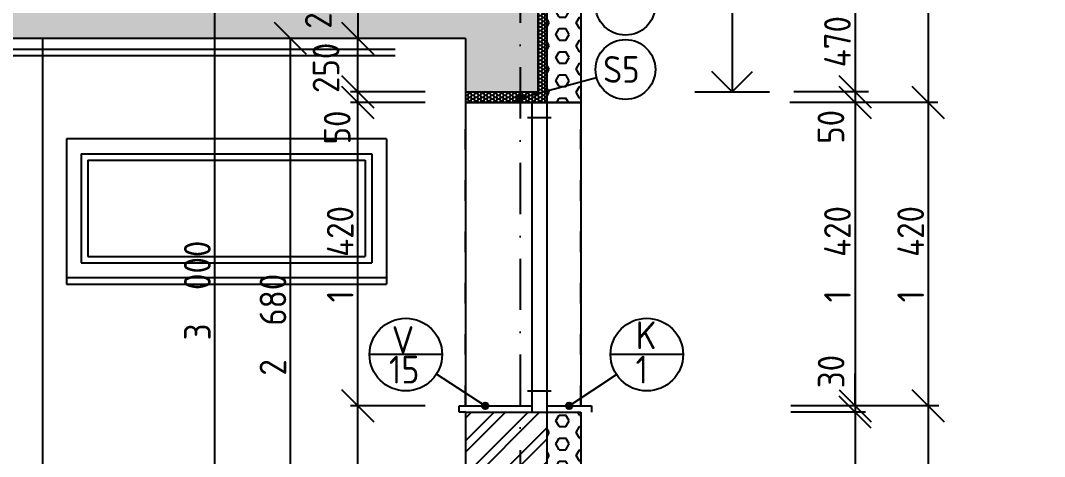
# Model space of a CAD drawing. Extents: x 3792242 to 5145247, y -1546315 to -1031918.
# Drawn here: x 4040007 to 4044803, y -1501407 to -1499366 of the extents above; entities that cross this region are included whole.
import ezdxf

# ---------------------------------------------------------------- set-up
doc = ezdxf.new("R2010")
doc.units = 0
doc.header["$MEASUREMENT"] = 0
doc.linetypes.add('ACAD_ISO03W100', pattern=[30, 12, -18])
doc.linetypes.add('BODKOCIARKOVANA_3', pattern=[5.6, 3, -1.3, 0, -1.3])
doc.layers.get('0').update_dxf_attribs({"linetype": 'CONTINUOUS'})
doc.layers.get('Defpoints').update_dxf_attribs({"color": 61, "linetype": 'CONTINUOUS'})
for name, color, linetype in [('KÓTY', 4, 'CONTINUOUS'), ('MÚRY', 1, 'CONTINUOUS'), ('OKNÁ', 143, 'CONTINUOUS'), ('osi', 253, 'CONTINUOUS'), ('POZEMOK', 7, 'CONTINUOUS'), ('TENKÁ', 7, 'CONTINUOUS'), ('ŠRAFY', 82, 'CONTINUOUS'), ('šrafy-múry', 8, 'CONTINUOUS')]:
    doc.layers.add(name, color=color, linetype=linetype)
doc.styles.add('STYLE1', font='isocp.shx')
doc.dimstyles.new('STANDARD-50', dxfattribs={"dimtxt": 125, "dimasz": 150, "dimexe": 10, "dimexo": 200, "dimgap": 20, "dimtad": 1, "dimdsep": 46, "dimlunit": 6, "dimtxsty": 'STYLE1', "dimblk1": 'OBLIQUE', "dimblk2": 'OBLIQUE', "dimsah": 1, "dimcen": 2.5, "dimse1": 1, "dimse2": 1, "dimadec": 0, "dimazin": 0, "dimtfac": 1, "dimtmove": 1, "dimatfit": 3, "dimldrblk": 'OBLIQUE', "dimfxl": 1, "dimtolj": 1, "dimtzin": 0, "dimarcsym": 0})

# ---------------------------------------------------------------- blocks, each defined once
blk = doc.blocks.new('_OBLIQUE')
at = {"color": 0, "linetype": 'ByBlock'}
blk.add_line((-0.5, -0.5), (0.5, 0.5), dxfattribs=at)
blk = doc.blocks.new('*D39893')
at = {"layer": 'Defpoints', "color": 0}
for p in [(4042092, -1499230.1), (4041587, -1499450.1), (4042092, -1499450.1)]:
    blk.add_point(p, dxfattribs=at)
at = {"layer": 'KÓTY', "color": 0, "lineweight": -2, "ltscale": 0.25}
blk.add_line((4041587, -1499230.1), (4041587, -1499450.1), dxfattribs=at)
at = {"layer": 'KÓTY', "color": 0, "linetype": 'ByBlock', "lineweight": -2, "xscale": 150, "yscale": 150, "zscale": 150}
for p, rotation in [((4041587, -1499230.1), 90), ((4041587, -1499450.1), 270)]:
    blk.add_blockref('_OBLIQUE', p, dxfattribs=dict(at, rotation=rotation))
at = {"layer": 'KÓTY', "color": 0, "insert": (4041402, -1499289.4), "char_height": 125, "attachment_point": 5, "rotation": 90, "style": 'STYLE1'}
blk.add_mtext('\\A1;220', dxfattribs=at)
blk = doc.blocks.new('*D39900')
at = {"layer": 'Defpoints', "color": 0}
for p in [(4041587, -1499700.1), (4042092, -1499700.1), (4042092, -1499750.1)]:
    blk.add_point(p, dxfattribs=at)
at = {"layer": 'KÓTY', "color": 0, "lineweight": -2, "ltscale": 0.25}
blk.add_line((4041587, -1499750.1), (4041587, -1499700.1), dxfattribs=at)
at = {"layer": 'KÓTY', "color": 0, "linetype": 'ByBlock', "lineweight": -2, "xscale": 150, "yscale": 150, "zscale": 150}
for p, rotation in [((4041587, -1499700.1), 90), ((4041587, -1499750.1), 270)]:
    blk.add_blockref('_OBLIQUE', p, dxfattribs=dict(at, rotation=rotation))
at = {"layer": 'KÓTY', "color": 0, "insert": (4041490.5, -1499866.8), "char_height": 125, "attachment_point": 5, "rotation": 90, "style": 'STYLE1'}
blk.add_mtext('\\A1;50', dxfattribs=at)
blk = doc.blocks.new('*D39901')
at = {"layer": 'Defpoints', "color": 0}
for p in [(4041587, -1499450.1), (4042092, -1499450.1), (4042092, -1499700.1)]:
    blk.add_point(p, dxfattribs=at)
at = {"layer": 'KÓTY', "color": 0, "lineweight": -2, "ltscale": 0.25}
blk.add_line((4041587, -1499700.1), (4041587, -1499450.1), dxfattribs=at)
at = {"layer": 'KÓTY', "color": 0, "linetype": 'ByBlock', "lineweight": -2, "xscale": 150, "yscale": 150, "zscale": 150}
for p, rotation in [((4041587, -1499450.1), 90), ((4041587, -1499700.1), 270)]:
    blk.add_blockref('_OBLIQUE', p, dxfattribs=dict(at, rotation=rotation))
at = {"layer": 'KÓTY', "color": 0, "insert": (4041438, -1499587.8), "char_height": 125, "attachment_point": 5, "rotation": 90, "style": 'STYLE1'}
blk.add_mtext('\\A1;250', dxfattribs=at)
blk = doc.blocks.new('*D39902')
at = {"layer": 'Defpoints', "color": 0}
for p in [(4041587, -1501170.1), (4042092, -1501170.1), (4042092, -1502130.1)]:
    blk.add_point(p, dxfattribs=at)
at = {"layer": 'KÓTY', "color": 0, "lineweight": -2, "ltscale": 0.25}
blk.add_line((4041587, -1502130.1), (4041587, -1501170.1), dxfattribs=at)
at = {"layer": 'KÓTY', "color": 0, "linetype": 'ByBlock', "lineweight": -2, "xscale": 150, "yscale": 150, "zscale": 150}
for p, rotation in [((4041587, -1501170.1), 90), ((4041587, -1502130.1), 270)]:
    blk.add_blockref('_OBLIQUE', p, dxfattribs=dict(at, rotation=rotation))
at = {"layer": 'KÓTY', "color": 0, "insert": (4041504.5, -1501650.1), "char_height": 125, "attachment_point": 5, "rotation": 90, "style": 'STYLE1'}
blk.add_mtext('\\A1;960', dxfattribs=at)
blk = doc.blocks.new('*D39903')
at = {"layer": 'Defpoints', "color": 0}
for p in [(4041587, -1499750.1), (4042092, -1499750.1), (4042092, -1501170.1)]:
    blk.add_point(p, dxfattribs=at)
at = {"layer": 'KÓTY', "color": 0, "lineweight": -2, "ltscale": 0.25}
blk.add_line((4041587, -1501170.1), (4041587, -1499750.1), dxfattribs=at)
at = {"layer": 'KÓTY', "color": 0, "linetype": 'ByBlock', "lineweight": -2, "xscale": 150, "yscale": 150, "zscale": 150}
for p, rotation in [((4041587, -1499750.1), 90), ((4041587, -1501170.1), 270)]:
    blk.add_blockref('_OBLIQUE', p, dxfattribs=dict(at, rotation=rotation))
at = {"layer": 'KÓTY', "color": 0, "insert": (4041504.5, -1500460.1), "char_height": 125, "attachment_point": 5, "rotation": 90, "style": 'STYLE1'}
blk.add_mtext('\\A1;1ﾠ420', dxfattribs=at)
blk = doc.blocks.new('*D39904')
at = {"layer": 'Defpoints', "color": 0}
for p in [(4040918, -1499130.1), (4040918, -1499130.1), (4040918, -1502130.1)]:
    blk.add_point(p, dxfattribs=at)
at = {"layer": 'KÓTY', "color": 0, "lineweight": -2, "ltscale": 0.25}
blk.add_line((4040918, -1502130.1), (4040918, -1499130.1), dxfattribs=at)
at = {"layer": 'KÓTY', "color": 0, "linetype": 'ByBlock', "lineweight": -2, "xscale": 150, "yscale": 150, "zscale": 150}
for p, rotation in [((4040918, -1499130.1), 90), ((4040918, -1502130.1), 270)]:
    blk.add_blockref('_OBLIQUE', p, dxfattribs=dict(at, rotation=rotation))
at = {"layer": 'KÓTY', "color": 0, "insert": (4040835.5, -1500630.1), "char_height": 125, "attachment_point": 5, "rotation": 90, "style": 'STYLE1'}
blk.add_mtext('\\A1;3ﾠ000', dxfattribs=at)
blk = doc.blocks.new('*D39905')
at = {"layer": 'Defpoints', "color": 0}
for p in [(4041272, -1499450.1), (4041272, -1499450.1), (4041272, -1502130.1)]:
    blk.add_point(p, dxfattribs=at)
at = {"layer": 'KÓTY', "color": 0, "lineweight": -2, "ltscale": 0.25}
blk.add_line((4041272, -1502130.1), (4041272, -1499450.1), dxfattribs=at)
at = {"layer": 'KÓTY', "color": 0, "linetype": 'ByBlock', "lineweight": -2, "xscale": 150, "yscale": 150, "zscale": 150}
for p, rotation in [((4041272, -1499450.1), 90), ((4041272, -1502130.1), 270)]:
    blk.add_blockref('_OBLIQUE', p, dxfattribs=dict(at, rotation=rotation))
at = {"layer": 'KÓTY', "color": 0, "insert": (4041189.5, -1500790.1), "char_height": 125, "attachment_point": 5, "rotation": 90, "style": 'STYLE1'}
blk.add_mtext('\\A1;2ﾠ680', dxfattribs=at)
blk = doc.blocks.new('*D50002')
at = {"layer": 'Defpoints', "color": 0}
for p in [(4045438.5, -1499750.1), (4044259, -1501170.1), (4045438.5, -1501170.1)]:
    blk.add_point(p, dxfattribs=at)
at = {"layer": 'KÓTY', "color": 0, "lineweight": -2, "ltscale": 0.25}
blk.add_line((4044259, -1499750.1), (4044259, -1501170.1), dxfattribs=at)
at = {"layer": 'KÓTY', "color": 0, "linetype": 'ByBlock', "lineweight": -2, "xscale": 150, "yscale": 150, "zscale": 150}
for p, rotation in [((4044259, -1499750.1), 90), ((4044259, -1501170.1), 270)]:
    blk.add_blockref('_OBLIQUE', p, dxfattribs=dict(at, rotation=rotation))
at = {"layer": 'KÓTY', "color": 0, "insert": (4044176.5, -1500460.1), "char_height": 125, "attachment_point": 5, "rotation": 90, "style": 'STYLE1'}
blk.add_mtext('\\A1;1ﾠ420', dxfattribs=at)
blk = doc.blocks.new('*D50003')
at = {"layer": 'Defpoints', "color": 0}
for p in [(4045438.5, -1498170.1), (4044259, -1499750.1), (4045438.5, -1499750.1)]:
    blk.add_point(p, dxfattribs=at)
at = {"layer": 'KÓTY', "color": 0, "lineweight": -2, "ltscale": 0.25}
blk.add_line((4044259, -1498170.1), (4044259, -1499750.1), dxfattribs=at)
at = {"layer": 'KÓTY', "color": 0, "linetype": 'ByBlock', "lineweight": -2, "xscale": 150, "yscale": 150, "zscale": 150}
for p, rotation in [((4044259, -1498170.1), 90), ((4044259, -1499750.1), 270)]:
    blk.add_blockref('_OBLIQUE', p, dxfattribs=dict(at, rotation=rotation))
at = {"layer": 'KÓTY', "color": 0, "insert": (4044176.5, -1498960.1), "char_height": 125, "attachment_point": 5, "rotation": 90, "style": 'STYLE1'}
blk.add_mtext('\\A1;1ﾠ580', dxfattribs=at)
blk = doc.blocks.new('*D50016')
at = {"layer": 'Defpoints', "color": 0}
for p in [(4041196, -1501200.1), (4041196, -1502230.1), (4043916, -1502230.1)]:
    blk.add_point(p, dxfattribs=at)
at = {"layer": 'KÓTY', "color": 0, "lineweight": -2, "ltscale": 0.25}
blk.add_line((4043916, -1501200.1), (4043916, -1502230.1), dxfattribs=at)
at = {"layer": 'KÓTY', "color": 0, "linetype": 'ByBlock', "lineweight": -2, "xscale": 150, "yscale": 150, "zscale": 150}
for p, rotation in [((4043916, -1501200.1), 90), ((4043916, -1502230.1), 270)]:
    blk.add_blockref('_OBLIQUE', p, dxfattribs=dict(at, rotation=rotation))
at = {"layer": 'KÓTY', "color": 0, "insert": (4043833.5, -1501715.1), "char_height": 125, "attachment_point": 5, "rotation": 90, "style": 'STYLE1'}
blk.add_mtext('\\A1;1ﾠ030', dxfattribs=at)
blk = doc.blocks.new('*D50017')
at = {"layer": 'Defpoints', "color": 0}
for p in [(4041506, -1501170.1), (4041506, -1501200.1), (4043916, -1501200.1)]:
    blk.add_point(p, dxfattribs=at)
at = {"layer": 'KÓTY', "color": 0, "lineweight": -2, "ltscale": 0.25}
for p, q in [((4043916, -1501170.1), (4043916, -1501020.1)), ((4043916, -1501170.1), (4043916, -1501200.1)), ((4043916, -1501200.1), (4043916, -1501350.1))]:
    blk.add_line(p, q, dxfattribs=at)
at = {"layer": 'KÓTY', "color": 0, "linetype": 'ByBlock', "lineweight": -2, "xscale": 150, "yscale": 150, "zscale": 150}
for p, rotation in [((4043916, -1501170.1), 270), ((4043916, -1501200.1), 90)]:
    blk.add_blockref('_OBLIQUE', p, dxfattribs=dict(at, rotation=rotation))
at = {"layer": 'KÓTY', "color": 0, "insert": (4043804, -1501009.3), "char_height": 125, "attachment_point": 5, "rotation": 90, "style": 'STYLE1'}
blk.add_mtext('\\A1;30', dxfattribs=at)
blk = doc.blocks.new('*D50024')
at = {"layer": 'Defpoints', "color": 0}
for p in [(4041536, -1499230.1), (4041536, -1499700.1), (4043916, -1499700.1)]:
    blk.add_point(p, dxfattribs=at)
at = {"layer": 'KÓTY', "color": 0, "lineweight": -2, "ltscale": 0.25}
blk.add_line((4043916, -1499230.1), (4043916, -1499700.1), dxfattribs=at)
at = {"layer": 'KÓTY', "color": 0, "linetype": 'ByBlock', "lineweight": -2, "xscale": 150, "yscale": 150, "zscale": 150}
for p, rotation in [((4043916, -1499230.1), 90), ((4043916, -1499700.1), 270)]:
    blk.add_blockref('_OBLIQUE', p, dxfattribs=dict(at, rotation=rotation))
at = {"layer": 'KÓTY', "color": 0, "insert": (4043833.5, -1499465.1), "char_height": 125, "attachment_point": 5, "rotation": 90, "style": 'STYLE1'}
blk.add_mtext('\\A1;470', dxfattribs=at)
blk = doc.blocks.new('*D50025')
at = {"layer": 'Defpoints', "color": 0}
for p in [(4041196, -1499700.1), (4041196, -1499750.1), (4043916, -1499750.1)]:
    blk.add_point(p, dxfattribs=at)
at = {"layer": 'KÓTY', "color": 0, "lineweight": -2, "ltscale": 0.25}
blk.add_line((4043916, -1499700.1), (4043916, -1499750.1), dxfattribs=at)
at = {"layer": 'KÓTY', "color": 0, "linetype": 'ByBlock', "lineweight": -2, "xscale": 150, "yscale": 150, "zscale": 150}
for p, rotation in [((4043916, -1499700.1), 90), ((4043916, -1499750.1), 270)]:
    blk.add_blockref('_OBLIQUE', p, dxfattribs=dict(at, rotation=rotation))
at = {"layer": 'KÓTY', "color": 0, "insert": (4043803, -1499863.8), "char_height": 125, "attachment_point": 5, "rotation": 90, "style": 'STYLE1'}
blk.add_mtext('\\A1;50', dxfattribs=at)
blk = doc.blocks.new('*D50026')
at = {"layer": 'Defpoints', "color": 0}
for p in [(4041196, -1499750.1), (4041196, -1501170.1), (4043916, -1501170.1)]:
    blk.add_point(p, dxfattribs=at)
at = {"layer": 'KÓTY', "color": 0, "lineweight": -2, "ltscale": 0.25}
blk.add_line((4043916, -1499750.1), (4043916, -1501170.1), dxfattribs=at)
at = {"layer": 'KÓTY', "color": 0, "linetype": 'ByBlock', "lineweight": -2, "xscale": 150, "yscale": 150, "zscale": 150}
for p, rotation in [((4043916, -1499750.1), 90), ((4043916, -1501170.1), 270)]:
    blk.add_blockref('_OBLIQUE', p, dxfattribs=dict(at, rotation=rotation))
at = {"layer": 'KÓTY', "color": 0, "insert": (4043833.5, -1500460.1), "char_height": 125, "attachment_point": 5, "rotation": 90, "style": 'STYLE1'}
blk.add_mtext('\\A1;1ﾠ420', dxfattribs=at)
blk = doc.blocks.new('*D50029')
at = {"layer": 'Defpoints', "color": 0}
for p in [(4042472, -1501170.1), (4042632, -1502750.1), (4044259, -1502750.1)]:
    blk.add_point(p, dxfattribs=at)
at = {"layer": 'KÓTY', "color": 0, "lineweight": -2, "ltscale": 0.25}
blk.add_line((4044259, -1501170.1), (4044259, -1502750.1), dxfattribs=at)
at = {"layer": 'KÓTY', "color": 0, "linetype": 'ByBlock', "lineweight": -2, "xscale": 150, "yscale": 150, "zscale": 150}
for p, rotation in [((4044259, -1501170.1), 90), ((4044259, -1502750.1), 270)]:
    blk.add_blockref('_OBLIQUE', p, dxfattribs=dict(at, rotation=rotation))
at = {"layer": 'KÓTY', "color": 0, "insert": (4044176.5, -1501960.1), "char_height": 125, "attachment_point": 5, "rotation": 90, "style": 'STYLE1'}
blk.add_mtext('\\A1;1ﾠ580', dxfattribs=at)

msp = doc.modelspace()

# ---------------------------------------------------------------- hatches: boundary and pattern name
at = {"layer": 'TENKÁ'}
h = msp.add_hatch(color=256, dxfattribs=at)
h.dxf.hatch_style = 1
h.paths.add_polyline_path([(4042345.544, -1499715.284, 2.41421356), (4042360.544, -1499730.284, 0.41421356)])
h = msp.add_hatch(color=256, dxfattribs=at)
h.dxf.hatch_style = 1
h.paths.add_polyline_path([(4042184.044, -1501155.108, -2.41421356), (4042169.044, -1501170.108, -0.41421356)])
h = msp.add_hatch(color=256, dxfattribs=at)
h.dxf.hatch_style = 1
h.paths.add_polyline_path([(4042577.044, -1501155.108, -2.41421356), (4042562.044, -1501170.108, -0.41421356)])
at = {"layer": 'ŠRAFY'}
h = msp.add_hatch(dxfattribs=at)
h.set_pattern_fill('HEX', color=256, scale=250)
h.set_pattern_definition([(0, (-419312.956, 18630.16), (0, 54.12658774), [31.25, -62.5]), (120, (-419312.956, 18630.16), (-46.875, -27.06329387), [31.25, -62.5]), (60, (-419281.706, 18630.16), (-46.875, 27.06329387), [31.25, -62.5])])
h.paths.add_polyline_path([(4042472.044, -1499750.108), (4042632.044, -1499750.108), (4042632.044, -1498987.819), (4042632.044, -1498200.108), (4042472.044, -1498200.108), (4042472.044, -1499230.108)])
h = msp.add_hatch(dxfattribs=at)
h.set_pattern_fill('HONEY', color=256, scale=80, angle=180)
h.set_pattern_definition([(0, (-401223.456, 630.162), (15, 8.660254038), [10, -20]), (120, (-401223.456, 630.162), (-15, 8.660254038), [10, -20]), (60, (-401223.456, 630.162), (9e-15, 17.320508076), [-20, 10])])
h.paths.add_polyline_path([(4042432.044, -1499230.108), (4042432.044, -1499700.108), (4042092.044, -1499700.108), (4042092.044, -1499750.108), (4042402.044, -1499750.108), (4042472.044, -1499750.108), (4042472.044, -1499230.108)])
h = msp.add_hatch(dxfattribs=at)
h.set_pattern_fill('ANSI32', color=256, scale=300)
h.set_pattern_definition([(45, (-1113810.46, 33513.66), (-79.549513, 79.549513), []), (45, (-1113757.42, 33513.66), (-79.549513, 79.549513), [])])
h.paths.add_polyline_path([(4042472.044, -1502230.108), (4042472.044, -1501200.108), (4042092.044, -1501200.108), (4042092.044, -1502130.108), (4042092.044, -1502230.108)])
h = msp.add_hatch(dxfattribs=at)
h.set_pattern_fill('HEX', color=256, scale=250)
h.set_pattern_definition([(0, (-419312.956, 15630.16), (0, 54.12658774), [31.25, -62.5]), (120, (-419312.956, 15630.16), (-46.875, -27.06329387), [31.25, -62.5]), (60, (-419281.706, 15630.16), (-46.875, 27.06329387), [31.25, -62.5])])
h.paths.add_polyline_path([(4042632.044, -1502750.108), (4042632.044, -1501200.108), (4042472.044, -1501200.108), (4042472.044, -1502750.108)])
at = {"layer": 'šrafy-múry'}
h = msp.add_hatch(dxfattribs=at)
h.set_pattern_fill('ANSI36', color=253, scale=800, angle=360)
h.set_pattern_definition([(45, (139723.04, 33513.66), (53.0330086, 194.4543648), [250, -50, 0, -50])])
h.paths.add_polyline_path([(4015892.044, -1499230.108), (4009002.044, -1499230.108), (4009002.044, -1499700.108), (4009252.044, -1499700.108), (4009252.044, -1499450.108), (4012402.044, -1499450.108), (4012517.044, -1499450.108), (4015592.044, -1499450.108), (4015592.044, -1499700.108), (4015892.044, -1499700.108), (4015892.044, -1499450.108)])
h.paths.add_polyline_path([(4038312.044, -1499230.108), (4042432.044, -1499230.108), (4042432.044, -1499700.108), (4042092.044, -1499700.108), (4042092.044, -1499450.108), (4038312.044, -1499450.108), (4038112.044, -1499450.108), (4038112.044, -1499230.108)])
h.paths.add_polyline_path([(4018192.044, -1499450.108), (4022232.044, -1499450.108), (4022232.044, -1499700.108), (4022532.044, -1499700.108), (4022532.044, -1499450.108), (4028872.044, -1499450.108), (4028872.044, -1499700.108), (4029172.044, -1499700.108), (4029172.044, -1499450.108), (4032187.044, -1499450.108), (4032302.044, -1499450.108), (4035512.044, -1499450.108), (4035512.044, -1499700.108), (4035812.044, -1499700.108), (4035812.044, -1499450.108), (4035812.044, -1499230.108), (4018192.044, -1499230.108)])

# ---------------------------------------------------------------- linework, layer by layer
at = {"layer": 'KÓTY', "ltscale": 0.25}
for p, q in [((4041902.446, -1499700.108), (4041552.446, -1499700.108)), ((4043165.044, -1499700.108), (4043515.044, -1499700.108)), ((4043978.446, -1499700.108), (4043628.446, -1499700.108)), ((4041902.446, -1499750.108), (4041552.446, -1499750.108)), ((4043960.946, -1499750.108), (4043610.946, -1499750.108)), ((4044078.946, -1499750.108), (4043728.946, -1499750.108)), ((4044303.946, -1499750.108), (4043953.946, -1499750.108)), ((4041902.446, -1501170.108), (4041552.446, -1501170.108)), ((4043964.946, -1501170.108), (4043614.946, -1501170.108)), ((4043964.946, -1501200.108), (4043614.946, -1501200.108)), ((4044307.946, -1501170.108), (4043957.946, -1501170.108))]:
    msp.add_line(p, q, dxfattribs=at)
at = {"layer": 'MÚRY'}
for p, q in [((4042632.044, -1498200.108), (4042632.044, -1499750.108)), ((4042092.044, -1499450.108), (4038112.044, -1499450.108)), ((4042092.044, -1499450.108), (4042092.044, -1499750.108)), ((4042632.044, -1499750.108), (4042092.044, -1499750.108)), ((4042092.044, -1499750.108), (4042632.044, -1499750.108)), ((4042092.044, -1501200.108), (4042632.044, -1501200.108)), ((4042092.044, -1501200.108), (4042092.044, -1502130.108)), ((4042632.044, -1501200.108), (4042632.044, -1502750.108))]:
    msp.add_line(p, q, dxfattribs=at)
at = {"layer": 'OKNÁ', "ltscale": 0.25}
for p, q in [((4042345.544, -1499730.284), (4042705.477, -1499632.121)), ((4042402.044, -1499750.108), (4042402.044, -1501170.108)), ((4042402.044, -1499750.108), (4042402.044, -1501200.108)), ((4042472.044, -1499750.108), (4042472.044, -1501170.108)), ((4042472.044, -1499750.108), (4042472.044, -1501200.108)), ((4042382.044, -1499820.108), (4042492.044, -1499820.108)), ((4042382.044, -1499820.108), (4042492.044, -1499820.108)), ((4042382.044, -1499820.108), (4042492.044, -1499820.108)), ((4040322.044, -1500020.108), (4040322.044, -1500470.108)), ((4040322.044, -1500020.108), (4041622.044, -1500020.108)), ((4041622.044, -1500020.108), (4041622.044, -1500470.108)), ((4040322.044, -1500470.108), (4041622.044, -1500470.108)), ((4042382.044, -1501100.108), (4042492.044, -1501100.108))]:
    msp.add_line(p, q, dxfattribs=at)
for centre in [(4042840.544, -1499294.514), (4042840.544, -1499595.284)]:
    msp.add_circle(centre, 140, dxfattribs=at)
at = {"layer": 'osi', "linetype": 'BODKOCIARKOVANA_3', "ltscale": 80}
msp.add_line((4042347.044, -1487486.244), (4042347.044, -1507826.838), dxfattribs=at)
at = {"layer": 'POZEMOK'}
for p, q in [((4040222.044, -1499920.108), (4040222.044, -1500600.108)), ((4041722.044, -1499920.108), (4040222.044, -1499920.108)), ((4041722.044, -1499920.108), (4041722.044, -1500600.108)), ((4040292.044, -1499990.108), (4040292.044, -1500500.108)), ((4040292.044, -1499990.108), (4041652.044, -1499990.108)), ((4041652.044, -1499990.108), (4041652.044, -1500500.108)), ((4040292.044, -1500500.108), (4041652.044, -1500500.108)), ((4041722.044, -1500570.108), (4040222.044, -1500570.108)), ((4040222.044, -1500600.108), (4041722.044, -1500600.108))]:
    msp.add_line(p, q, dxfattribs=at)
at = {"layer": 'TENKÁ'}
for p, q in [((4042472.044, -1498200.108), (4042472.044, -1499750.108)), ((4042432.044, -1499700.108), (4042432.044, -1499230.108)), ((4040112.044, -1502130.108), (4040112.044, -1499450.108)), ((4038312.044, -1499500.108), (4041762.044, -1499500.108)), ((4038312.044, -1499530.108), (4041762.044, -1499530.108)), ((4042092.044, -1499700.108), (4042432.044, -1499700.108)), ((4042092.044, -1499700.108), (4042432.044, -1499700.108)), ((4042092.044, -1499700.108), (4042432.044, -1499700.108)), ((4042092.044, -1499700.108), (4042432.044, -1499700.108)), ((4042092.044, -1499750.108), (4042092.044, -1501170.108)), ((4042632.044, -1499750.108), (4042632.044, -1501170.108)), ((4042184.044, -1501170.108), (4041954.911, -1501022.34)), ((4042577.044, -1501170.108), (4042798.608, -1501023.856)), ((4042062.044, -1501170.108), (4042402.044, -1501170.108)), ((4042062.044, -1501200.108), (4042062.044, -1501170.108)), ((4042092.044, -1501200.108), (4042062.044, -1501200.108)), ((4042472.044, -1501170.108), (4042682.044, -1501170.108)), ((4042472.044, -1501200.108), (4042472.044, -1502750.108)), ((4042682.044, -1501170.108), (4042682.044, -1501200.108))]:
    msp.add_line(p, q, dxfattribs=at)
at = {"layer": 'TENKÁ', "linetype": 'ByBlock', "ltscale": 0.25}
for p, q in [((4043340.044, -1499300.108), (4043340.044, -1499700.108)), ((4043340.044, -1499700.108), (4043244.584, -1499604.649)), ((4043340.044, -1499700.108), (4043435.503, -1499604.649))]:
    msp.add_line(p, q, dxfattribs=at)
at = {"layer": 'TENKÁ', "linetype": 'ACAD_ISO03W100', "ltscale": 8}
for p, q in [((4042092.044, -1501170.108), (4042092.044, -1499750.108)), ((4042632.044, -1501170.108), (4042632.044, -1499750.108))]:
    msp.add_line(p, q, dxfattribs=at)
at = {"layer": 'TENKÁ', "ltscale": 0.25}
for p, q in [((4041982.044, -1500930.204), (4041642.044, -1500930.204)), ((4043110.486, -1500930.204), (4042770.486, -1500930.204))]:
    msp.add_line(p, q, dxfattribs=at)
at = {"layer": 'TENKÁ'}
for centre in [(4042345.544, -1499730.284), (4042184.044, -1501170.108), (4042577.044, -1501170.108)]:
    msp.add_circle(centre, 15, dxfattribs=at)
at = {"layer": 'TENKÁ', "ltscale": 0.25}
for centre in [(4041812.044, -1500930.204), (4042940.486, -1500930.204)]:
    msp.add_circle(centre, 170, dxfattribs=at)

# ---------------------------------------------------------------- texts
at = {"layer": 'TENKÁ', "ltscale": 0.25, "style": 'STYLE1'}
msp.add_text('S5', height=125, dxfattribs=at).set_placement((4042736.239, -1499657.462))
at = {"layer": 'TENKÁ', "style": 'STYLE1'}
for s, p in [('V', (4041746.013, -1500926.704)), ('K', (4042888.956, -1500904.704)), ('15', (4041732.513, -1501065.341)), ('1', (4042887.956, -1501065.341))]:
    msp.add_text(s, height=130, dxfattribs=at).set_placement(p)

# ---------------------------------------------------------------- dimensions: what is measured, and where the dimension line sits
at = {"layer": 'KÓTY', "ltscale": 0.25}
for base, p1, p2, picture, middle in [((4044259.044, -1499750.108), (4045438.544, -1498170.108), (4045438.544, -1499750.108), '*D50003', (4044176.501, -1498960.108)), ((4040918.044, -1499130.108), (4040918.044, -1502130.108), (4040918.044, -1499130.108), '*D39904', (4040835.501, -1500630.108)), ((4041587.044, -1499450.108), (4042092.044, -1499230.108), (4042092.044, -1499450.108), '*D39893', (4041402.044, -1499289.358)), ((4043916.044, -1499700.108), (4041536.044, -1499230.108), (4041536.044, -1499700.108), '*D50024', (4043833.544, -1499465.108)), ((4041272.044, -1499450.108), (4041272.044, -1502130.108), (4041272.044, -1499450.108), '*D39905', (4041189.501, -1500790.108)), ((4043916.044, -1501170.108), (4041196.044, -1499750.108), (4041196.044, -1501170.108), '*D50026', (4043833.501, -1500460.108)), ((4041587.044, -1499750.108), (4042092.044, -1501170.108), (4042092.044, -1499750.108), '*D39903', (4041504.501, -1500460.108)), ((4044259.044, -1501170.108), (4045438.544, -1499750.108), (4045438.544, -1501170.108), '*D50002', (4044176.501, -1500460.108)), ((4041587.044, -1501170.108), (4042092.044, -1502130.108), (4042092.044, -1501170.108), '*D39902', (4041504.544, -1501650.108)), ((4044259.044, -1502750.108), (4042472.044, -1501170.108), (4042632.044, -1502750.108), '*D50029', (4044176.501, -1501960.108)), ((4043916.044, -1502230.108), (4041196.044, -1501200.108), (4041196.044, -1502230.108), '*D50016', (4043833.501, -1501715.108))]:
    dim = msp.add_linear_dim(base=base, p1=p1, p2=p2, angle=90, dimstyle='STANDARD-50', override={"dimtxsty": 'STYLE1', "dimldrblk": 'OBLIQUE'}, dxfattribs=at)
    dim.commit()
    dim.dimension.update_dxf_attribs({"geometry": picture, "text_midpoint": middle})
for base, p1, p2, picture, middle in [((4041587.044, -1499450.108), (4042092.044, -1499700.108), (4042092.044, -1499450.108), '*D39901', (4041520.544, -1499587.838)), ((4043916.044, -1499750.108), (4041196.044, -1499700.108), (4041196.044, -1499750.108), '*D50025', (4043885.544, -1499863.838)), ((4041587.044, -1499700.108), (4042092.044, -1499750.108), (4042092.044, -1499700.108), '*D39900', (4041573.044, -1499866.838)), ((4043916.044, -1501200.108), (4041506.044, -1501170.108), (4041506.044, -1501200.108), '*D50017', (4043886.544, -1501009.338))]:
    dim = msp.add_linear_dim(base=base, p1=p1, p2=p2, angle=90, dimstyle='STANDARD-50', override={"dimtxsty": 'STYLE1', "dimldrblk": 'OBLIQUE'}, dxfattribs=at)
    dim.commit()
    dim.dimension.update_dxf_attribs({"geometry": picture, "text_midpoint": middle, "dimtype": 160})

doc.saveas('drawing.dxf')
